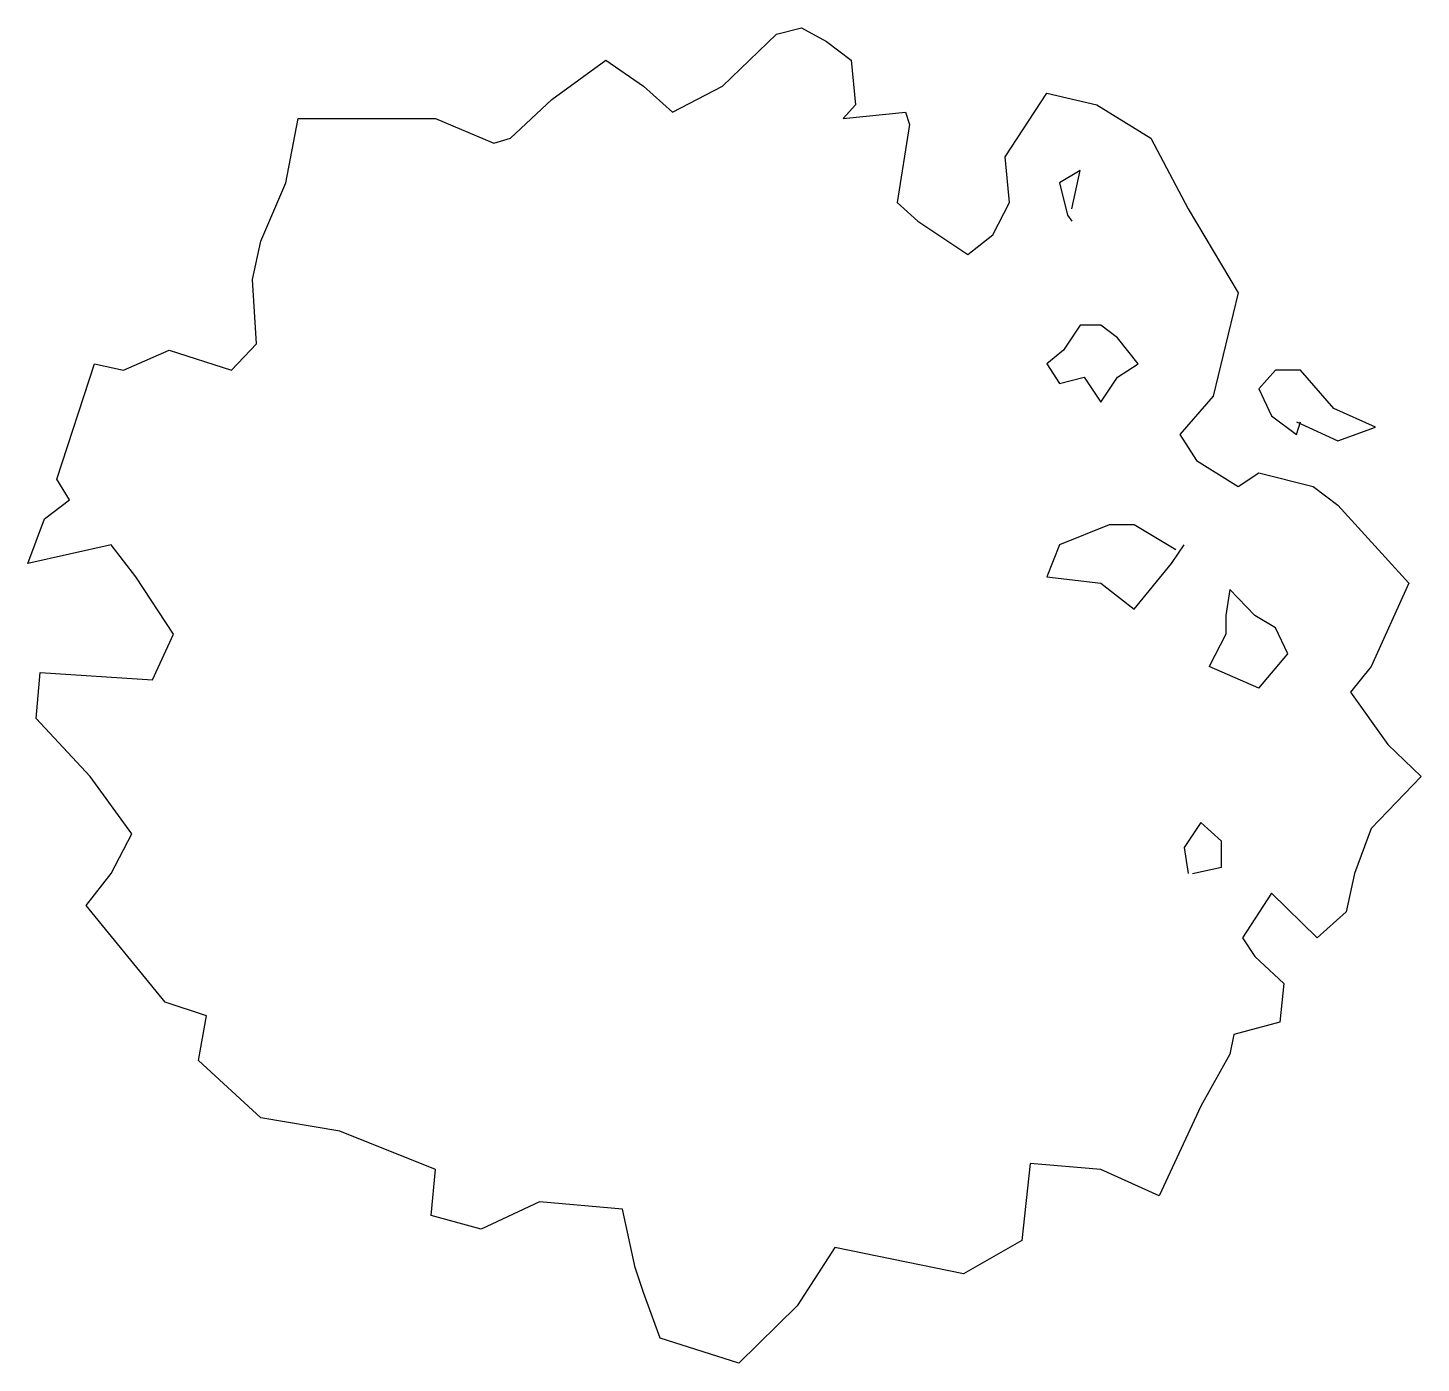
# Model space of a CAD drawing. Extents: x 332366 to 333413, y 69339 to 70343.
import ezdxf

# ---------------------------------------------------------------- set-up
doc = ezdxf.new("R2010")
doc.units = 0
doc.header["$MEASUREMENT"] = 0
doc.layers.get('0').update_dxf_attribs({"linetype": 'CONTINUOUS'})

msp = doc.modelspace()

# ---------------------------------------------------------------- linework, layer by layer
at = {"color": 7, "linetype": 'CONTINUOUS'}
for p, q in [((332928.5, 70337.9), (332947.2, 70342.6)), ((332947.2, 70342.6), (332966, 70332.4)), ((332887.8, 70298.8), (332928.5, 70337.9)), ((332966, 70332.4), (332984.7, 70318.4)), ((332759.7, 70288.7), (332800.3, 70318.4)), ((332800.3, 70318.4), (332828.5, 70298.8)), ((332984.7, 70318.4), (332987.8, 70284.8)), ((332828.5, 70298.8), (332850.3, 70279.3)), ((332850.3, 70279.3), (332887.8, 70298.8)), ((332728.5, 70259.8), (332759.7, 70288.7)), ((333100.3, 70245.7), (333131.6, 70293.4)), ((333131.6, 70293.4), (333169.1, 70284.8)), ((332987.8, 70284.8), (332978.5, 70274.6)), ((332978.5, 70274.6), (333025.3, 70279.3)), ((333025.3, 70279.3), (333028.5, 70269.9)), ((333169.1, 70284.8), (333209.7, 70259.8)), ((332559.7, 70226.2), (332569.1, 70274.6)), ((332569.1, 70274.6), (332672.2, 70274.6)), ((332672.2, 70274.6), (332716, 70255.9)), ((333028.5, 70269.9), (333019.1, 70211.3)), ((332716, 70255.9), (332728.5, 70259.8)), ((333209.7, 70259.8), (333237.8, 70206.6)), ((333103.5, 70211.3), (333100.3, 70245.7)), ((333156.6, 70235.5), (333141, 70226.2)), ((333150.3, 70206.6), (333156.6, 70235.5)), ((332541, 70182.4), (332559.7, 70226.2)), ((333141, 70226.2), (333147.2, 70201.9)), ((333019.1, 70211.3), (333034.7, 70197.3)), ((333091, 70187.1), (333103.5, 70211.3)), ((333237.8, 70206.6), (333275.3, 70143.4)), ((333034.7, 70197.3), (333072.2, 70172.3)), ((333147.2, 70201.9), (333150.3, 70197.3)), ((333072.2, 70172.3), (333091, 70187.1)), ((332534.7, 70153.5), (332541, 70182.4)), ((332537.8, 70105.1), (332534.7, 70153.5)), ((333275.3, 70143.4), (333256.6, 70066)), ((333156.6, 70119.1), (333144.1, 70100.4)), ((333172.2, 70119.1), (333156.6, 70119.1)), ((333184.7, 70109.8), (333172.2, 70119.1)), ((333200.3, 70090.2), (333184.7, 70109.8)), ((332437.8, 70085.5), (332472.2, 70100.4)), ((332472.2, 70100.4), (332519.1, 70085.5)), ((332519.1, 70085.5), (332537.8, 70105.1)), ((333144.1, 70100.4), (333131.6, 70090.2)), ((332387.8, 70003.5), (332416, 70090.2)), ((332416, 70090.2), (332437.8, 70085.5)), ((333131.6, 70090.2), (333141, 70075.4)), ((333184.7, 70080.1), (333200.3, 70090.2)), ((333141, 70075.4), (333159.7, 70080.1)), ((333159.7, 70080.1), (333172.2, 70061.3)), ((333172.2, 70061.3), (333184.7, 70080.1)), ((333303.5, 70085.5), (333291, 70071.5)), ((333322.2, 70085.5), (333303.5, 70085.5)), ((333347.2, 70056.6), (333322.2, 70085.5)), ((333291, 70071.5), (333300.3, 70051.2)), ((333256.6, 70066), (333231.6, 70037.1)), ((333300.3, 70051.2), (333319.1, 70037.1)), ((333319.1, 70046.5), (333350.3, 70032.4)), ((333319.1, 70037.1), (333322.2, 70046.5)), ((333378.5, 70042.6), (333347.2, 70056.6)), ((333231.6, 70037.1), (333244.1, 70017.6)), ((333350.3, 70032.4), (333378.5, 70042.6)), ((333244.1, 70017.6), (333275.3, 69998)), ((333275.3, 69998), (333291, 70008.2)), ((333291, 70008.2), (333331.6, 69998)), ((332397.2, 69987.9), (332387.8, 70003.5)), ((333331.6, 69998), (333350.3, 69984)), ((332378.5, 69973.8), (332397.2, 69987.9)), ((333350.3, 69984), (333403.5, 69925.4)), ((332366, 69940.2), (332378.5, 69973.8)), ((333178.5, 69969.1), (333141, 69954.3)), ((333197.2, 69969.1), (333178.5, 69969.1)), ((333228.5, 69950.4), (333197.2, 69969.1)), ((332428.5, 69954.3), (332366, 69940.2)), ((332447.2, 69930.1), (332428.5, 69954.3)), ((333141, 69954.3), (333131.6, 69930.1)), ((333225.3, 69940.2), (333234.7, 69954.3)), ((333197.2, 69905.9), (333225.3, 69940.2)), ((332475.3, 69887.1), (332447.2, 69930.1)), ((333131.6, 69930.1), (333172.2, 69925.4)), ((333172.2, 69925.4), (333197.2, 69905.9)), ((333403.5, 69925.4), (333375.3, 69862.9)), ((333269.1, 69920.7), (333266, 69901.2)), ((333287.8, 69901.2), (333269.1, 69920.7)), ((333266, 69901.2), (333266, 69887.1)), ((333303.5, 69891.8), (333287.8, 69901.2)), ((333312.8, 69872.3), (333303.5, 69891.8)), ((332459.7, 69852.7), (332475.3, 69887.1)), ((333266, 69887.1), (333253.5, 69862.9)), ((333291, 69846.5), (333312.8, 69872.3)), ((332372.2, 69823.8), (332375.3, 69858.2)), ((332375.3, 69858.2), (332459.7, 69852.7)), ((333291, 69846.5), (333253.5, 69862.9)), ((333375.3, 69862.9), (333359.7, 69843.4)), ((333359.7, 69843.4), (333387.8, 69804.3)), ((332412.8, 69780.1), (332372.2, 69823.8)), ((333387.8, 69804.3), (333412.8, 69780.1)), ((332444.1, 69737.1), (332412.8, 69780.1)), ((333412.8, 69780.1), (333375.3, 69741)), ((333247.2, 69745.7), (333234.7, 69726.9)), ((333262.8, 69731.6), (333247.2, 69745.7)), ((332428.5, 69707.4), (332444.1, 69737.1)), ((333375.3, 69741), (333362.8, 69707.4)), ((333234.7, 69726.9), (333237.8, 69707.4)), ((333262.8, 69712.1), (333262.8, 69731.6)), ((333241, 69707.4), (333262.8, 69712.1)), ((332409.7, 69683.2), (332428.5, 69707.4)), ((333362.8, 69707.4), (333356.6, 69678.5)), ((333300.3, 69692.6), (333278.5, 69659)), ((333334.7, 69659), (333300.3, 69692.6)), ((332469.1, 69610.5), (332409.7, 69683.2)), ((333356.6, 69678.5), (333334.7, 69659)), ((333278.5, 69659), (333287.8, 69644.9)), ((333287.8, 69644.9), (333309.7, 69624.6)), ((333309.7, 69624.6), (333306.6, 69595.7)), ((332500.3, 69600.4), (332469.1, 69610.5)), ((332494.1, 69566.8), (332500.3, 69600.4)), ((333272.2, 69586.3), (333269.1, 69571.5)), ((333306.6, 69595.7), (333272.2, 69586.3)), ((332541, 69523.8), (332494.1, 69566.8)), ((333269.1, 69571.5), (333247.2, 69532.4)), ((332600.3, 69513.7), (332541, 69523.8)), ((333247.2, 69532.4), (333216, 69465.2)), ((332672.2, 69484.8), (332600.3, 69513.7)), ((332669.1, 69450.4), (332672.2, 69484.8)), ((333119.1, 69489.4), (333112.8, 69431.6)), ((333172.2, 69484.8), (333119.1, 69489.4)), ((333216, 69465.2), (333172.2, 69484.8)), ((332750.3, 69460.5), (332706.6, 69440.2)), ((332812.8, 69455.1), (332750.3, 69460.5)), ((332706.6, 69440.2), (332669.1, 69450.4)), ((332822.2, 69411.3), (332812.8, 69455.1)), ((333112.8, 69431.6), (333069.1, 69406.6)), ((332972.2, 69426.2), (332944.1, 69382.4)), ((333069.1, 69406.6), (332972.2, 69426.2)), ((332828.5, 69392.6), (332822.2, 69411.3)), ((332841, 69358.2), (332828.5, 69392.6)), ((332944.1, 69382.4), (332900.3, 69339.4)), ((332900.3, 69339.4), (332841, 69358.2))]:
    msp.add_line(p, q, dxfattribs=at)

doc.saveas('drawing.dxf')
